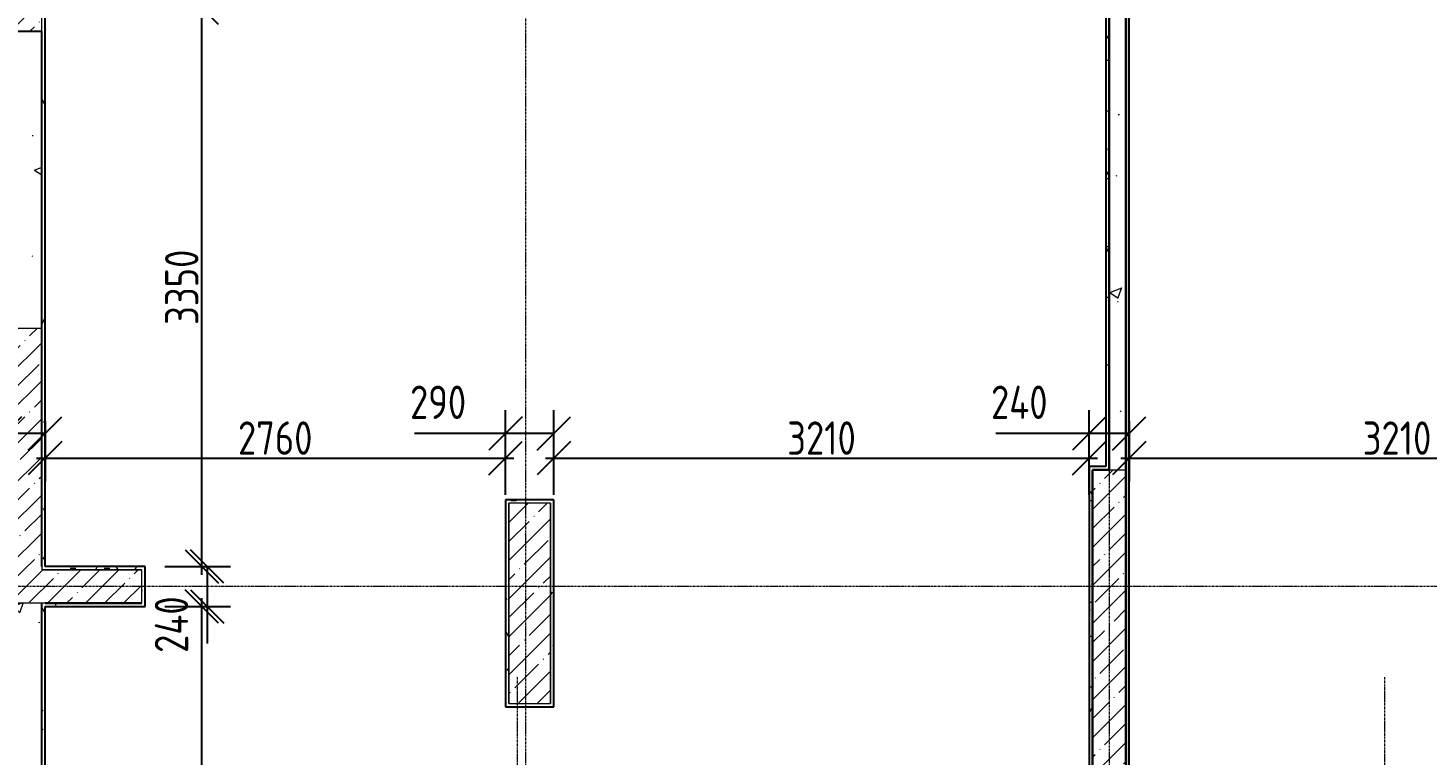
# Model space of a CAD drawing. Header units: millimetres. Extents: x -11854 to 4360091, y -19344 to 4989148.
# Drawn here: x 68840 to 77227, y 7908 to 12267 of the extents above; entities that cross this region are included whole.
import ezdxf

# ---------------------------------------------------------------- set-up
doc = ezdxf.new("R2010")
doc.units = ezdxf.units.MM
doc.linetypes.add('Линия сетки', pattern=[22.225, 12.7, -3.175, 3.175, -3.175])
doc.layers.get('0').update_dxf_attribs({"color": 254})
doc.layers.get('Defpoints').update_dxf_attribs({"color": 254})
for name, color, linetype, lineweight in [('A-ANNO-DIMS', 254, 'Continuous', 9), ('A-WALL', 254, 'Continuous', 9), ('S-GRID', 254, 'Continuous', 9)]:
    doc.layers.add(name, color=color, linetype=linetype, lineweight=lineweight)
doc.styles.add('ISOCPEUR', font='isocpeur.ttf', dxfattribs={"width": 0.8, "height": 200})
doc.dimstyles.new('2_0_мм_ISOCPEUR', dxfattribs={"dimscale": 304.8, "dimtxt": 199.196235, "dimasz": 0.656168, "dimexe": 0.459318, "dimexo": 0.625, "dimgap": 0.065617, "dimtad": 1, "dimdec": 0, "dimtxsty": 'ISOCPEUR', "dimblk1": 'OBLIQUE', "dimblk2": 'OBLIQUE', "dimsah": 1, "dimcen": 2.5, "dimdle": 0.164042, "dimazin": 3, "dimtfac": 1, "dimtix": 1, "dimtmove": 0, "dimatfit": 3, "dimfxl": 0.787402, "dimfxlon": 1, "dimtvp": 1, "dimarcsym": 2})
doc.dimstyles.new('2_0_мм_ISOCPEUR_1', dxfattribs={"dimscale": 304.8, "dimtxt": 199.196235, "dimasz": 0.656168, "dimexe": 0.459318, "dimexo": 0.625, "dimgap": 0.065617, "dimtad": 1, "dimdec": 0, "dimtxsty": 'ISOCPEUR', "dimblk1": 'OBLIQUE', "dimblk2": 'OBLIQUE', "dimsah": 1, "dimcen": 2.5, "dimdle": 0.164042, "dimazin": 3, "dimtfac": 1, "dimtix": 1, "dimtmove": 1, "dimatfit": 3, "dimfxl": 0.787402, "dimfxlon": 1, "dimtvp": 1, "dimarcsym": 2})
pattern_1 = [(45, (542041.67, 20914.14), (-114.04925, 114.04925), []), (45, (542155.72, 20914.14), (-114.04925, 114.04925), [201.613, -40.323, 3.353, -36.97])]
pattern_2 = [(50, (542041.7, 20914.14), (728.7365, -63.7558), [76.2, -838.2]), (355, (542041.7, 20914.14), (-140.9716, 764.2276), [60.96, -670.56]), (100.451, (542102.4, 20908.8), (587.77, 700.4668), [64.76, -712.36]), (46.184, (542041.7, 21117.3), (1084.3162, -168.171), [114.3, -1257.3]), (96.636, (542132, 21103.3), (949.61, 989.7098), [97.14, -1068.54]), (351.184, (542041.7, 21117.3), (949.6206, 989.7012), [91.44, -1005.84]), (21, (542143.3, 21066.54), (606.4579, -409.0606), [76.2, -838.2]), (326, (542143.3, 21066.54), (247.2083, 736.7529), [60.96, -670.56]), (71.451, (542193.8, 21032.46), (853.6683, 327.6855), [64.76, -712.36]), (37.5, (542041.67, 20914.14), (12.3547, 338.22012), [6.706, -655.726, 6.706, -674.014, -673.1]), (37.5, (542041.67, 20914.14), (12.3547, 338.22012), [-1343.152, 6.706, -666.394]), (7.5, (542041.67, 20914.14), (267.27887, 400.72213), [6.706, -381.406, 6.706, -640.486, -256.54]), (7.5, (542041.67, 20914.14), (267.27887, 400.72213), [-1035.304, 6.706, -249.834]), (327.5, (541815.1, 20914.14), (542.36333, -22.91534), [6.706, -247.294, 6.706, -785.774, -1051.56]), (327.5, (541815.1, 20914.14), (542.36333, -22.91534), [-1046.48, 6.706, -1044.854]), (317.5, (541713.5, 20914.14), (592.51696, 101.7071), [6.706, -323.494, 6.706, -519.582, -746.76]), (317.5, (541713.5, 20914.14), (592.51696, 101.7071), [-856.488, 6.706, -740.054])]
pattern_3 = [(0, (542041.67, 20914.14), (406.4, 101.6), [33.528, -271.272, 33.528, -271.272, -1625.6]), (0, (542041.67, 20914.14), (406.4, 101.6), [-609.6, 33.528, -576.072, 33.528, -271.272, -711.2]), (0, (542041.67, 20914.14), (406.4, 101.6), [-1524, 33.528, -169.672, 33.528, -474.472]), (120, (542194.07, 20964.94), (-291.18818, 301.152724), [33.528, -271.272, 33.528, -1896.872]), (120, (542194.07, 20964.94), (-291.18818, 301.152724), [-338.328, -271.272, 33.528, -576.072, -1016]), (120, (542194.07, 20964.94), (-291.18818, 301.152724), [-1219.2, 33.528, -271.272, 33.528, -677.672]), (120, (542194.07, 20964.94), (-291.18818, 301.152724), [-1557.528, -169.672, 33.528, -474.472]), (240, (542244.87, 21168.14), (-115.21182, -402.752724), [33.528, -271.272, 33.528, -1896.872]), (240, (542244.87, 21168.14), (-115.21182, -402.752724), [-338.328, -271.272, 33.528, -576.072, -1016]), (240, (542244.87, 21168.14), (-115.21182, -402.752724), [-1219.2, 33.528, -271.272, 33.528, -677.672]), (240, (542244.87, 21168.14), (-115.21182, -402.752724), [-1557.528, -169.672, 33.528, -474.472])]

# ---------------------------------------------------------------- blocks, each defined once
blk = doc.blocks.new('_Oblique')
at = {"color": 0, "linetype": 'ByBlock', "lineweight": -2}
blk.add_line((-0.5, -0.5), (0.5, 0.5), dxfattribs=at)
blk = doc.blocks.new('*D783')
at = {"layer": 'A-ANNO-DIMS', "color": 0, "lineweight": -2, "transparency": 16777216}
for p, q in [((68702.5, 9909.1), (68702.5, 9696.1)), ((68942.5, 9909.1), (68942.5, 9696.1)), ((68702.5, 9836.1), (68142.5, 9836.1)), ((68942.5, 9836.1), (68652.5, 9836.1))]:
    blk.add_line(p, q, dxfattribs=at)
at = {"layer": 'Defpoints', "color": 0, "transparency": 16777216}
for p in [(68702.5, 9928.1), (68942.5, 9928.1), (68942.5, 9836.1)]:
    blk.add_point(p, dxfattribs=at)
at = {"layer": 'A-ANNO-DIMS', "color": 0, "lineweight": -2, "transparency": 16777216, "xscale": 200, "yscale": 200, "zscale": 200, "rotation": 180}
blk.add_blockref('_Oblique', (68702.5, 9836.1), dxfattribs=at)
at = {"layer": 'A-ANNO-DIMS', "color": 0, "lineweight": -2, "transparency": 16777216, "xscale": 200, "yscale": 200, "zscale": 200}
blk.add_blockref('_Oblique', (68942.5, 9836.1), dxfattribs=at)
at = {"layer": 'A-ANNO-DIMS', "color": 0, "transparency": 16777216, "insert": (68113.3, 10122.8), "char_height": 200, "width": 418.312, "attachment_point": 1, "line_spacing_factor": 1.149209, "style": 'ISOCPEUR'}
blk.add_mtext('\\A1;240', dxfattribs=at)
blk = doc.blocks.new('*D784')
at = {"layer": 'A-ANNO-DIMS', "color": 0, "lineweight": -2, "transparency": 16777216}
for p, q in [((68942.5, 9909.1), (68942.5, 9548.1)), ((71702.5, 9467.2), (71702.5, 9828.1)), ((68892.5, 9688.1), (71752.5, 9688.1))]:
    blk.add_line(p, q, dxfattribs=at)
at = {"layer": 'Defpoints', "color": 0, "transparency": 16777216}
for p in [(68942.5, 9928.1), (71702.5, 9688.1), (71702.5, 9448.1)]:
    blk.add_point(p, dxfattribs=at)
at = {"layer": 'A-ANNO-DIMS', "color": 0, "lineweight": -2, "transparency": 16777216, "xscale": 200, "yscale": 200, "zscale": 200, "rotation": 180}
blk.add_blockref('_Oblique', (68942.5, 9688.1), dxfattribs=at)
at = {"layer": 'A-ANNO-DIMS', "color": 0, "lineweight": -2, "transparency": 16777216, "xscale": 200, "yscale": 200, "zscale": 200}
blk.add_blockref('_Oblique', (71702.5, 9688.1), dxfattribs=at)
at = {"layer": 'A-ANNO-DIMS', "color": 0, "transparency": 16777216, "insert": (70322.5, 9808.1), "char_height": 200, "width": 533.233, "attachment_point": 5, "style": 'ISOCPEUR'}
blk.add_mtext('\\A1;2760', dxfattribs=at)
blk = doc.blocks.new('*D785')
at = {"layer": 'A-ANNO-DIMS', "color": 0, "lineweight": -2, "transparency": 16777216}
for p, q in [((71702.5, 9467.2), (71702.5, 9976.1)), ((71992.5, 9467.2), (71992.5, 9976.1)), ((71702.5, 9836.1), (71158.5, 9836.1)), ((71992.5, 9836.1), (71652.5, 9836.1))]:
    blk.add_line(p, q, dxfattribs=at)
at = {"layer": 'Defpoints', "color": 0, "transparency": 16777216}
for p in [(71992.5, 9836.1), (71702.5, 9448.1), (71992.5, 9448.1)]:
    blk.add_point(p, dxfattribs=at)
at = {"layer": 'A-ANNO-DIMS', "color": 0, "lineweight": -2, "transparency": 16777216, "xscale": 200, "yscale": 200, "zscale": 200, "rotation": 180}
blk.add_blockref('_Oblique', (71702.5, 9836.1), dxfattribs=at)
at = {"layer": 'A-ANNO-DIMS', "color": 0, "lineweight": -2, "transparency": 16777216, "xscale": 200, "yscale": 200, "zscale": 200}
blk.add_blockref('_Oblique', (71992.5, 9836.1), dxfattribs=at)
at = {"layer": 'A-ANNO-DIMS', "color": 0, "transparency": 16777216, "insert": (71130.5, 10122.8), "char_height": 200, "width": 399.925, "attachment_point": 1, "line_spacing_factor": 1.149209, "style": 'ISOCPEUR'}
blk.add_mtext('\\A1;290', dxfattribs=at)
blk = doc.blocks.new('*D786')
at = {"layer": 'A-ANNO-DIMS', "color": 0, "lineweight": -2, "transparency": 16777216}
for p, q in [((71992.5, 9467.2), (71992.5, 9828.1)), ((75202.5, 9467.2), (75202.5, 9828.1)), ((71942.5, 9688.1), (75252.5, 9688.1))]:
    blk.add_line(p, q, dxfattribs=at)
at = {"layer": 'Defpoints', "color": 0, "transparency": 16777216}
for p in [(75202.5, 9688.1), (71992.5, 9448.1), (75202.5, 9448.1)]:
    blk.add_point(p, dxfattribs=at)
at = {"layer": 'A-ANNO-DIMS', "color": 0, "lineweight": -2, "transparency": 16777216, "xscale": 200, "yscale": 200, "zscale": 200, "rotation": 180}
blk.add_blockref('_Oblique', (71992.5, 9688.1), dxfattribs=at)
at = {"layer": 'A-ANNO-DIMS', "color": 0, "lineweight": -2, "transparency": 16777216, "xscale": 200, "yscale": 200, "zscale": 200}
blk.add_blockref('_Oblique', (75202.5, 9688.1), dxfattribs=at)
at = {"layer": 'A-ANNO-DIMS', "color": 0, "transparency": 16777216, "insert": (73597.5, 9808.1), "char_height": 200, "width": 496.458, "attachment_point": 5, "style": 'ISOCPEUR'}
blk.add_mtext('\\A1;3210', dxfattribs=at)
blk = doc.blocks.new('*D787')
at = {"layer": 'A-ANNO-DIMS', "color": 0, "lineweight": -2, "transparency": 16777216}
for p, q in [((75202.5, 9467.2), (75202.5, 9976.1)), ((75442.5, 9909.1), (75442.5, 9696.1)), ((75202.5, 9836.1), (74642.5, 9836.1)), ((75442.5, 9836.1), (75152.5, 9836.1))]:
    blk.add_line(p, q, dxfattribs=at)
at = {"layer": 'Defpoints', "color": 0, "transparency": 16777216}
for p in [(75442.5, 9928.1), (75442.5, 9836.1), (75202.5, 9448.1)]:
    blk.add_point(p, dxfattribs=at)
at = {"layer": 'A-ANNO-DIMS', "color": 0, "lineweight": -2, "transparency": 16777216, "xscale": 200, "yscale": 200, "zscale": 200, "rotation": 180}
blk.add_blockref('_Oblique', (75202.5, 9836.1), dxfattribs=at)
at = {"layer": 'A-ANNO-DIMS', "color": 0, "lineweight": -2, "transparency": 16777216, "xscale": 200, "yscale": 200, "zscale": 200}
blk.add_blockref('_Oblique', (75442.5, 9836.1), dxfattribs=at)
at = {"layer": 'A-ANNO-DIMS', "color": 0, "transparency": 16777216, "insert": (74613.3, 10122.8), "char_height": 200, "width": 418.312, "attachment_point": 1, "line_spacing_factor": 1.149209, "style": 'ISOCPEUR'}
blk.add_mtext('\\A1;240', dxfattribs=at)
blk = doc.blocks.new('*D788')
at = {"layer": 'A-ANNO-DIMS', "color": 0, "lineweight": -2, "transparency": 16777216}
for p, q in [((75442.5, 9909.1), (75442.5, 9548.1)), ((78652.5, 9467.2), (78652.5, 9828.1)), ((75392.5, 9688.1), (78702.5, 9688.1))]:
    blk.add_line(p, q, dxfattribs=at)
at = {"layer": 'Defpoints', "color": 0, "transparency": 16777216}
for p in [(75442.5, 9928.1), (78652.5, 9688.1), (78652.5, 9448.1)]:
    blk.add_point(p, dxfattribs=at)
at = {"layer": 'A-ANNO-DIMS', "color": 0, "lineweight": -2, "transparency": 16777216, "xscale": 200, "yscale": 200, "zscale": 200, "rotation": 180}
blk.add_blockref('_Oblique', (75442.5, 9688.1), dxfattribs=at)
at = {"layer": 'A-ANNO-DIMS', "color": 0, "lineweight": -2, "transparency": 16777216, "xscale": 200, "yscale": 200, "zscale": 200}
blk.add_blockref('_Oblique', (78652.5, 9688.1), dxfattribs=at)
at = {"layer": 'A-ANNO-DIMS', "color": 0, "transparency": 16777216, "insert": (77047.5, 9808.1), "char_height": 200, "width": 496.458, "attachment_point": 5, "style": 'ISOCPEUR'}
blk.add_mtext('\\A1;3210', dxfattribs=at)
blk = doc.blocks.new('*D793')
at = {"layer": 'A-ANNO-DIMS', "color": 0, "lineweight": -2, "transparency": 16777216}
for p, q in [((69882.1, 2192.4), (69882.1, 8847.4)), ((69661.2, 8797.4), (70022.1, 8797.4)), ((69661.2, 2242.4), (70022.1, 2242.4))]:
    blk.add_line(p, q, dxfattribs=at)
at = {"layer": 'Defpoints', "color": 0, "transparency": 16777216}
for p in [(69642.1, 8797.4), (69882.1, 8797.4), (69642.1, 2242.4)]:
    blk.add_point(p, dxfattribs=at)
at = {"layer": 'A-ANNO-DIMS', "color": 0, "lineweight": -2, "transparency": 16777216, "xscale": 200, "yscale": 200, "zscale": 200}
for p, rotation in [((69882.1, 8797.4), 90), ((69882.1, 2242.4), 270)]:
    blk.add_blockref('_Oblique', p, dxfattribs=dict(at, rotation=rotation))
at = {"layer": 'A-ANNO-DIMS', "color": 0, "transparency": 16777216, "insert": (69762.1, 5519.9), "char_height": 200, "width": 533.233, "attachment_point": 5, "rotation": 90, "style": 'ISOCPEUR'}
blk.add_mtext('\\A1;6555', dxfattribs=at)
blk = doc.blocks.new('*D794')
at = {"layer": 'A-ANNO-DIMS', "color": 0, "lineweight": -2, "transparency": 16777216}
for p, q in [((69661.2, 9037.4), (70054.1, 9037.4)), ((69914.1, 9037.4), (69914.1, 8747.4)), ((69661.2, 8797.4), (70054.1, 8797.4)), ((69914.1, 8797.4), (69914.1, 8575.8))]:
    blk.add_line(p, q, dxfattribs=at)
at = {"layer": 'Defpoints', "color": 0, "transparency": 16777216}
for p in [(69642.1, 9037.4), (69914.1, 9037.4), (69642.1, 8797.4)]:
    blk.add_point(p, dxfattribs=at)
at = {"layer": 'A-ANNO-DIMS', "color": 0, "lineweight": -2, "transparency": 16777216, "xscale": 200, "yscale": 200, "zscale": 200}
for p, rotation in [((69914.1, 9037.4), 90), ((69914.1, 8797.4), 270)]:
    blk.add_blockref('_Oblique', p, dxfattribs=dict(at, rotation=rotation))
at = {"layer": 'A-ANNO-DIMS', "color": 0, "transparency": 16777216, "insert": (69600.8, 8519.9), "char_height": 200, "width": 418.312, "attachment_point": 1, "rotation": 90, "line_spacing_factor": 1.149209, "style": 'ISOCPEUR'}
blk.add_mtext('\\A1;240', dxfattribs=at)
blk = doc.blocks.new('*D795')
at = {"layer": 'A-ANNO-DIMS', "color": 0, "lineweight": -2, "transparency": 16777216}
for p, q in [((69882.1, 8987.4), (69882.1, 12437.4)), ((69661.2, 12387.4), (70022.1, 12387.4)), ((69661.2, 9037.4), (70022.1, 9037.4))]:
    blk.add_line(p, q, dxfattribs=at)
at = {"layer": 'Defpoints', "color": 0, "transparency": 16777216}
for p in [(69642.1, 12387.4), (69882.1, 12387.4), (69642.1, 9037.4)]:
    blk.add_point(p, dxfattribs=at)
at = {"layer": 'A-ANNO-DIMS', "color": 0, "lineweight": -2, "transparency": 16777216, "xscale": 200, "yscale": 200, "zscale": 200}
for p, rotation in [((69882.1, 12387.4), 90), ((69882.1, 9037.4), 270)]:
    blk.add_blockref('_Oblique', p, dxfattribs=dict(at, rotation=rotation))
at = {"layer": 'A-ANNO-DIMS', "color": 0, "transparency": 16777216, "insert": (69762.1, 10712.4), "char_height": 200, "width": 533.233, "attachment_point": 5, "rotation": 90, "style": 'ISOCPEUR'}
blk.add_mtext('\\A1;3350', dxfattribs=at)

msp = doc.modelspace()

# ---------------------------------------------------------------- hatches: boundary and pattern name
at = {"layer": 'A-WALL'}
h = msp.add_hatch(dxfattribs=at)
h.set_pattern_fill('FP_1', color=8, style=0, pattern_type=2)
h.set_pattern_definition(pattern_1)
h.paths.add_polyline_path([(68722.6, 12247.4), (68922.6, 12247.4), (68922.6, 14747.4), (68722.6, 14747.4), (68722.6, 13973.3)])
h = msp.add_hatch(dxfattribs=at)
h.set_pattern_fill('FP_5', color=8, style=0, pattern_type=2)
h.set_pattern_definition(pattern_3)
h.paths.add_polyline_path([(75442.5, 2242.4), (75442.5, 14727.4), (75422.5, 14727.4), (75422.5, 2242.4)])
h = msp.add_hatch(dxfattribs=at)
h.set_pattern_fill('FP_5', color=8, style=0, pattern_type=2)
h.set_pattern_definition(pattern_3)
h.paths.add_polyline_path([(75322.5, 9637.4), (75322.5, 12727.4), (75302.5, 12727.4), (75302.5, 9637.4)])
h = msp.add_hatch(dxfattribs=at)
h.set_pattern_fill('FP_2', color=8, style=0, pattern_type=2)
h.set_pattern_definition(pattern_2)
h.paths.add_polyline_path([(75422.6, 9617.4), (75422.6, 12747.4), (75322.6, 12747.4), (75322.6, 9617.4)])
h = msp.add_hatch(dxfattribs=at)
h.set_pattern_fill('FP_5', color=8, style=0, pattern_type=2)
h.set_pattern_definition(pattern_3)
h.paths.add_polyline_path([(68922.5, 9037.4), (68942.5, 9037.4), (68942.5, 12407.4), (68922.5, 12407.4), (68922.5, 9050.5)])
h = msp.add_hatch(dxfattribs=at)
h.set_pattern_fill('FP_2', color=8, style=0, pattern_type=2)
h.set_pattern_definition(pattern_2)
h.paths.add_polyline_path([(68922.6, 10467.4), (68922.6, 12247.4), (68722.6, 12247.4), (68722.6, 10467.4)])
h = msp.add_hatch(dxfattribs=at)
h.set_pattern_fill('FP_1', color=8, style=0, pattern_type=2)
h.set_pattern_definition(pattern_1)
h.paths.add_polyline_path([(68722.6, 9017.4), (68922.6, 9017.4), (68922.6, 10467.4), (68722.6, 10467.4), (68722.6, 9050.5)])
h = msp.add_hatch(dxfattribs=at)
h.set_pattern_fill('FP_5', color=8, style=0, pattern_type=2)
h.set_pattern_definition(pattern_3)
h.paths.add_polyline_path([(75222.5, 2222.4), (75222.5, 9617.4), (75202.5, 9617.4), (75202.5, 2222.4)])
h = msp.add_hatch(dxfattribs=at)
h.set_pattern_fill('FP_1', color=8, style=0, pattern_type=2)
h.set_pattern_definition(pattern_1)
h.paths.add_polyline_path([(75222.6, 7367.4), (75422.6, 7367.4), (75422.6, 9617.4), (75222.6, 9617.4), (75222.6, 8066)])
h = msp.add_hatch(dxfattribs=at)
h.set_pattern_fill('FP_5', color=8, style=0, pattern_type=2)
h.set_pattern_definition(pattern_3)
h.paths.add_polyline_path([(71702.5, 9417.4), (71992.5, 9417.4), (71992.5, 9437.4), (71702.5, 9437.4)])
h = msp.add_hatch(dxfattribs=at)
h.set_pattern_fill('FP_5', color=8, style=0, pattern_type=2)
h.set_pattern_definition(pattern_3)
h.paths.add_polyline_path([(71702.5, 8197.4), (71722.5, 8197.4), (71722.5, 9417.4), (71702.5, 9417.4), (71702.5, 8558.2)])
h = msp.add_hatch(dxfattribs=at)
h.set_pattern_fill('FP_1', color=8, style=0, pattern_type=2)
h.set_pattern_definition(pattern_1)
h.paths.add_polyline_path([(71972.6, 8217.4), (71972.6, 9417.4), (71722.6, 9417.4), (71722.6, 8217.4)])
h = msp.add_hatch(dxfattribs=at)
h.set_pattern_fill('FP_5', color=8, style=0, pattern_type=2)
h.set_pattern_definition(pattern_3)
h.paths.add_polyline_path([(71992.5, 8217.4), (71992.5, 9417.4), (71972.5, 9417.4), (71972.5, 8217.4)])
h = msp.add_hatch(dxfattribs=at)
h.set_pattern_fill('FP_1', color=8, style=0, pattern_type=2)
h.set_pattern_definition(pattern_1)
h.paths.add_polyline_path([(68122.5, 8817.4), (69522.5, 8817.4), (69522.5, 9017.4), (68122.5, 9017.4)])
h = msp.add_hatch(dxfattribs=at)
h.set_pattern_fill('FP_5', color=8, style=0, pattern_type=2)
h.set_pattern_definition(pattern_3)
h.paths.add_polyline_path([(68922.6, 9017.4), (69522.5, 9017.4), (69522.5, 9037.4), (68922.6, 9037.4)])
h = msp.add_hatch(dxfattribs=at)
h.set_pattern_fill('FP_5', color=8, style=0, pattern_type=2)
h.set_pattern_definition(pattern_3)
h.paths.add_polyline_path([(69542.5, 8817.4), (69542.5, 9037.4), (69522.5, 9037.4), (69522.5, 8817.4)])
h = msp.add_hatch(dxfattribs=at)
h.set_pattern_fill('FP_2', color=8, style=0, pattern_type=2)
h.set_pattern_definition(pattern_2)
h.paths.add_polyline_path([(68922.6, 2222.4), (68922.6, 8817.4), (68722.6, 8817.4), (68722.6, 2222.4)])
h = msp.add_hatch(dxfattribs=at)
h.set_pattern_fill('FP_5', color=8, style=0, pattern_type=2)
h.set_pattern_definition(pattern_3)
h.paths.add_polyline_path([(68922.5, 2242.4), (68942.5, 2242.4), (68942.5, 8817.4), (68922.5, 8817.4), (68922.5, 4127.7)])
h = msp.add_hatch(dxfattribs=at)
h.set_pattern_fill('FP_5', color=8, style=0, pattern_type=2)
h.set_pattern_definition(pattern_3)
h.paths.add_polyline_path([(69542.5, 8797.4), (69542.5, 8817.4), (68942.5, 8817.4), (68942.5, 8797.4), (69301.5, 8797.4)])

# ---------------------------------------------------------------- linework, layer by layer
at = {"layer": 'A-WALL', "color": 8, "lineweight": 25}
for p, q in [((75422.5, 14727.4), (75422.5, 2242.4)), ((75442.5, 2242.4), (75442.5, 14727.4)), ((75302.5, 12727.4), (75302.5, 9637.4)), ((75322.5, 9637.4), (75322.5, 12747.4)), ((75322.6, 12747.4), (75322.6, 9617.4)), ((75422.6, 9617.4), (75422.6, 12747.4)), ((68942.5, 9037.4), (68942.5, 12387.4)), ((68722.6, 12247.4), (68922.6, 12247.4)), ((68922.5, 12247.4), (68922.5, 9037.4)), ((68922.6, 10467.4), (68922.6, 12247.4)), ((68922.6, 9037.4), (68922.6, 10467.4)), ((75302.5, 9637.4), (75202.5, 9637.4)), ((75202.5, 9637.4), (75202.5, 2242.4)), ((75222.5, 9617.4), (75322.5, 9617.4)), ((75222.5, 2222.4), (75222.5, 9617.4)), ((75322.6, 9617.4), (75222.6, 9617.4)), ((75222.6, 9617.4), (75222.6, 7367.4)), ((75322.5, 9617.4), (75322.5, 9637.4)), ((75422.6, 7367.4), (75422.6, 9617.4)), ((71992.5, 9437.4), (71702.5, 9437.4)), ((71702.5, 9437.4), (71702.5, 8197.4)), ((71992.5, 8197.4), (71992.5, 9437.4)), ((69542.5, 9037.4), (68942.5, 9037.4)), ((69542.5, 8797.4), (69542.5, 9037.4)), ((68922.5, 8817.4), (68922.5, 2242.4)), ((68922.6, 2242.4), (68922.6, 8817.4)), ((68942.5, 8817.4), (69522.5, 8817.4)), ((69522.5, 8817.4), (68942.5, 8817.4)), ((68942.5, 2242.4), (68942.5, 8797.4)), ((68942.5, 8797.4), (69542.5, 8797.4)), ((71702.5, 8197.4), (71992.5, 8197.4))]:
    msp.add_line(p, q, dxfattribs=at)
at = {"layer": 'A-WALL', "color": 8}
for p, q in [((68922.5, 12407.4), (68922.5, 12247.4)), ((68922.6, 12247.4), (68922.6, 12407.4)), ((68722.6, 10467.4), (68922.6, 10467.4)), ((75322.6, 9617.4), (75422.6, 9617.4)), ((71722.5, 8217.4), (71722.5, 9417.4)), ((71722.6, 9417.4), (71722.6, 8217.4)), ((71972.6, 9417.4), (71722.6, 9417.4)), ((71972.5, 9417.4), (71972.5, 8217.4)), ((71972.6, 8217.4), (71972.6, 9417.4)), ((68922.6, 9037.4), (68922.6, 9017.4)), ((69522.5, 9017.4), (68922.6, 9017.4)), ((68922.6, 9017.4), (69522.5, 9017.4)), ((69522.5, 8817.4), (69522.5, 9017.4)), ((68942.5, 8817.4), (68722.6, 8817.4)), ((71722.6, 8217.4), (71972.6, 8217.4))]:
    msp.add_line(p, q, dxfattribs=at)
at = {"layer": 'S-GRID', "color": 8, "linetype": 'Линия сетки'}
for p, q in [((71822.6, 26233.7), (71822.6, -3986)), ((75322.6, 26233.7), (75322.6, -3986)), ((84219.3, 8917.4), (45556.2, 8917.4)), ((84219.3, 8917.4), (45556.2, 8917.4)), ((71772.6, 8374.9), (71772.6, -445.3)), ((76972.6, 8374.9), (76972.6, -1715.3))]:
    msp.add_line(p, q, dxfattribs=at)

# ---------------------------------------------------------------- dimensions: what is measured, and where the dimension line sits
at = {"layer": 'A-ANNO-DIMS', "color": 8}
for base, p1, p2, override, picture, middle in [((69882.1, 12387.4), (69642.1, 9037.4), (69642.1, 12387.4), {"dimfxl": 3350.000001}, '*D795', (69762.1, 10712.4)), ((69882.1, 8797.4), (69642.1, 2242.4), (69642.1, 8797.4), {"dimfxl": 6555.000001}, '*D793', (69762.1, 5519.9))]:
    dim = msp.add_linear_dim(base=base, p1=p1, p2=p2, angle=270, dimstyle='2_0_мм_ISOCPEUR_1', override=override, dxfattribs=at)
    dim.commit()
    dim.dimension.update_dxf_attribs({"geometry": picture, "text_midpoint": middle})
for base, p1, p2, override, picture, middle in [((68942.5, 9836.1), (68702.5, 9928.1), (68942.5, 9928.1), {"dimfxl": 240}, '*D783', (68322.5, 9836.1)), ((71992.5, 9836.1), (71702.5, 9448.1), (71992.5, 9448.1), {"dimfxl": 290}, '*D785', (71330.5, 9836.1)), ((75442.5, 9836.1), (75202.5, 9448.1), (75442.5, 9928.1), {"dimfxl": 536.656315}, '*D787', (74822.5, 9836.1))]:
    dim = msp.add_linear_dim(base=base, p1=p1, p2=p2, dimstyle='2_0_мм_ISOCPEUR', override=override, dxfattribs=at)
    dim.commit()
    dim.dimension.update_dxf_attribs({"geometry": picture, "text_midpoint": middle, "dimtype": 160})
for base, p1, p2, override, picture, middle in [((71702.5, 9688.1), (68942.5, 9928.1), (71702.5, 9448.1), {"dimfxl": 2801.428267}, '*D784', (70322.5, 9808.1)), ((75202.5, 9688.1), (71992.5, 9448.1), (75202.5, 9448.1), {"dimfxl": 3210}, '*D786', (73597.5, 9808.1)), ((78652.5, 9688.1), (75442.5, 9928.1), (78652.5, 9448.1), {"dimfxl": 3245.689449}, '*D788', (77047.5, 9808.1))]:
    dim = msp.add_linear_dim(base=base, p1=p1, p2=p2, dimstyle='2_0_мм_ISOCPEUR_1', override=override, dxfattribs=at)
    dim.commit()
    dim.dimension.update_dxf_attribs({"geometry": picture, "text_midpoint": middle})
dim = msp.add_linear_dim(base=(69914.1, 9037.4), p1=(69642.1, 8797.4), p2=(69642.1, 9037.4), angle=90, dimstyle='2_0_мм_ISOCPEUR', override={"dimfxl": 240}, dxfattribs=at)
dim.commit()
dim.dimension.update_dxf_attribs({"geometry": '*D794', "text_midpoint": (69734.1, 8575.8), "dimtype": 160, "text_rotation": 90})

doc.saveas('drawing.dxf')
